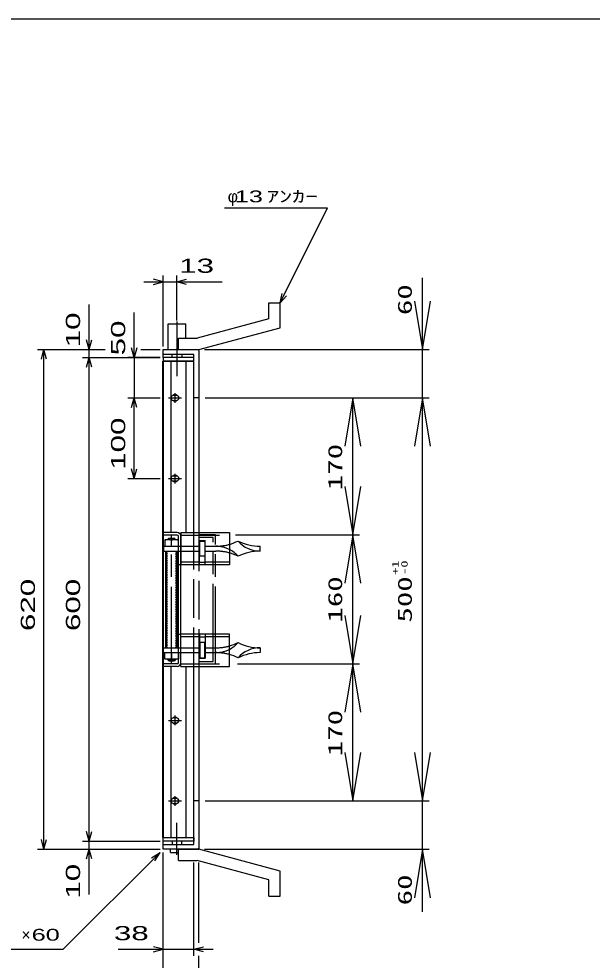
# Model space of a CAD drawing. Units: millimetres, scale not verified. Extents: x -1456 to 1389, y -1026 to 839.
# Drawn here: x -242 to 469, y -329 to 839 of the extents above; entities that cross this region are included whole.
import ezdxf
from ezdxf.enums import TextEntityAlignment as Align

# ---------------------------------------------------------------- set-up
doc = ezdxf.new("R2010")
doc.units = ezdxf.units.MM
doc.header["$LTSCALE"] = 8
for name, pattern in [('CHAIN', [18.5, 12, -1.5, 3.5, -1.5]), ('CHAIN_DOUBLE_DASH', [23.5, 12, -1.5, 3.5, -1.5, 3.5, -1.5]), ('DASHED', [7.5, 6, -1.5]), ('LONG_DASHED_DOTTED', [15.25, 12, -1.5, 0.25, -1.5])]:
    doc.linetypes.add(name, pattern=pattern)
for name, color, linetype, lineweight in [('0_2', 150, 'Continuous', 25), ('16', 3, 'Continuous', 25), ('17', 2, 'Continuous', 25), ('19', 6, 'Continuous', 25), ('22', 4, 'Continuous', 25)]:
    doc.layers.add(name, color=color, linetype=linetype, lineweight=lineweight)
doc.styles.add('ベクトル', font='')
doc.styles.add('ＭＳ ゴシック', font='')
doc.styles.get('ベクトル').set_extended_font_data('ベクトル')
doc.styles.get('ＭＳ ゴシック').set_extended_font_data('MS Gothic')

# ---------------------------------------------------------------- blocks, each defined once
blk = doc.blocks.new('open_arrow')
at = {"color": 0, "linetype": 'Continuous', "lineweight": -2}
blk.add_lwpolyline([(7.5, 1.25), (0, 0), (7.5, -1.25)], dxfattribs=at)

msp = doc.modelspace()

# ---------------------------------------------------------------- hatches: boundary and pattern name
at = {"layer": '17', "lineweight": 13}
h = msp.add_hatch(dxfattribs=at)
h.set_pattern_fill('USER', style=0, pattern_type=2)
h.set_pattern_definition([(135, (-127.321, 461.045), (-1.06066, -1.06066), [])])
h.paths.add_polyline_path([(-59.7, 58.5), (-59.7, 178.5), (-57.7, 178.5), (-57.7, 58.5)])
h = msp.add_hatch(dxfattribs=at)
h.set_pattern_fill('USER', style=0, pattern_type=2)
h.set_pattern_definition([(135, (-120.321, 461.045), (-1.06066, -1.06066), [])])
h.paths.add_polyline_path([(-47.7, 58.5), (-47.7, 178.5), (-45.7, 178.5), (-45.7, 58.5)])

# ---------------------------------------------------------------- linework, layer by layer
at = {"layer": '0_2'}
msp.add_line((-1379.2, 838.8), (1388.8, 838.8), dxfattribs=at)
at = {"layer": '16'}
for p, q in [((-63.7, -177), (-63.7, 414)), ((-63.7, 414), (-63, 414)), ((-25, 418.5), (-63, 418.5)), ((-63, 418.5), (-63, 414)), ((-63, 414), (-25, 414)), ((-63, 414), (-63, -177)), ((-25, 414), (-63, 414)), ((-53.5, 414), (-53.5, 201.5)), ((-34.5, 201.5), (-34.5, 414)), ((-25, 414), (-25, 418.5)), ((-25, 201.5), (-25, 414)), ((-48.5, 374.5), (-48.5, 362.5)), ((-56.5, 368.5), (-40.5, 368.5)), ((-46.5, 371.5), (-50.5, 371.5)), ((-50.5, 365.5), (-46.5, 365.5)), ((-46.5, 271.5), (-50.5, 271.5)), ((-48.5, 274.5), (-48.5, 262.5)), ((-56.5, 268.5), (-40.5, 268.5)), ((-50.5, 265.5), (-46.5, 265.5)), ((-53.5, 35.5), (-53.5, -177)), ((-34.5, -177), (-34.5, 35.5)), ((-25, -177), (-25, 35.5)), ((-56.5, -31.5), (-40.5, -31.5)), ((-46.5, -28.5), (-50.5, -28.5)), ((-50.5, -34.5), (-46.5, -34.5)), ((-48.5, -25.5), (-48.5, -37.5)), ((-48.5, -125.5), (-48.5, -137.5)), ((-56.5, -131.5), (-40.5, -131.5)), ((-46.5, -128.5), (-50.5, -128.5)), ((-50.5, -134.5), (-46.5, -134.5)), ((-63, -177), (-63.7, -177)), ((-63, -177), (-25, -177)), ((-63, -181.5), (-63, -177)), ((-63, -177), (-25, -177)), ((-25, -181.5), (-63, -181.5)), ((-25, -177), (-25, -181.5))]:
    msp.add_line(p, q, dxfattribs=at)
for centre, radius, start, end in [((-50.5, 368.5), 3, 90, 270), ((-48.5, 368.5), 4, 46.6, 133.4), ((-48.5, 368.5), 4, 226.6, 313.4), ((-46.5, 368.5), 3, 270, 90), ((-50.5, 268.5), 3, 90, 270), ((-48.5, 268.5), 4, 46.6, 133.4), ((-46.5, 268.5), 3, 270, 90), ((-48.5, 268.5), 4, 226.6, 313.4), ((-50.5, -31.5), 3, 90, 270), ((-48.5, -31.5), 4, 46.6, 133.4), ((-48.5, -31.5), 4, 226.6, 313.4), ((-46.5, -31.5), 3, 270, 90), ((-48.5, -131.5), 4, 46.6, 133.4), ((-50.5, -131.5), 3, 90, 270), ((-48.5, -131.5), 4, 226.6, 313.4), ((-46.5, -131.5), 3, 270, 90)]:
    msp.add_arc(centre, radius, start, end, dxfattribs=at)
at = {"layer": '17', "color": 3}
for p, q in [((-45.8, 201.5), (-63, 201.5)), ((-63, 198.3), (-63, 201.5)), ((-41, 201.5), (-41, 161.5)), ((-41, 201.5), (19, 201.5)), ((19, 201.5), (19, 161.5)), ((-45.8, 198.3), (-63, 198.3)), ((-44.2, 40.3), (-44.2, 196.7)), ((-41, 40.3), (-41, 196.7)), ((-18, 191.5), (-11, 191.5)), ((-18, 161.5), (-18, 191.5)), ((-11, 161.5), (-11, 191.5)), ((-18, 164.7), (-11, 164.7)), ((-41, 161.5), (-44.2, 161.5)), ((19, 161.5), (-41, 161.5)), ((-44.2, 75.5), (-41, 75.5)), ((-41, 35.5), (-41, 75.5)), ((19, 75.5), (-41, 75.5)), ((-18, 75.5), (-18, 45.5)), ((-18, 72.3), (-11, 72.3)), ((-11, 75.5), (-11, 45.5)), ((19, 35.5), (19, 75.5)), ((-45.8, 38.7), (-63, 38.7)), ((-63, 38.7), (-63, 35.5)), ((-45.8, 35.5), (-63, 35.5)), ((-41, 35.5), (19, 35.5)), ((-18, 45.5), (-11, 45.5))]:
    msp.add_line(p, q, dxfattribs=at)
at = {"layer": '17'}
for p, q in [((-44.2, 192.5), (-61.2, 192.5)), ((-61.2, 192.5), (-61.2, 184.5)), ((-57.7, 193), (-56.2, 194.5)), ((-57.7, 192.5), (-57.7, 193)), ((-57.7, 193), (-47.7, 193)), ((-56.888, 192.5), (-56.888, 193.812)), ((-56.2, 194.5), (-49.2, 194.5)), ((-52.7, 184.5), (-52.7, 191.605)), ((-47.7, 193), (-49.2, 194.5)), ((-48.512, 192.5), (-48.512, 193.812)), ((-47.7, 192.5), (-47.7, 193)), ((-44.2, 184.5), (-44.2, 192.5)), ((-17.5, 172), (-17.5, 191)), ((-17.5, 191), (-11.5, 191)), ((-11.5, 191), (-11.5, 172)), ((-62.7, 184.5), (-62.7, 178.5)), ((-62.7, 184.5), (-44.2, 184.5)), ((-62.7, 178.5), (-44.2, 178.5)), ((-61.2, 184.5), (-44.2, 184.5)), ((-58.7, 58.5), (-58.7, 178.5)), ((-46.7, 178.5), (-46.7, 58.5)), ((57.3, 178.56), (57.3, 184.5)), ((-11.5, 172), (-17.5, 172)), ((-62.7, 52.5), (-62.7, 58.5)), ((-62.7, 58.5), (-44.2, 58.5)), ((-11.5, 65), (-17.5, 65)), ((-17.5, 65), (-17.5, 46)), ((-11.5, 46), (-11.5, 65)), ((57.3, 58.44), (57.3, 52.5)), ((-62.7, 52.5), (-44.2, 52.5)), ((-61.2, 44.5), (-61.2, 52.5)), ((-61.2, 52.5), (-44.2, 52.5)), ((-52.7, 52.5), (-52.7, 45.395)), ((-44.2, 52.5), (-44.2, 44.5)), ((-44.2, 44.5), (-61.2, 44.5)), ((-57.7, 44.5), (-57.7, 44)), ((-57.7, 44), (-47.7, 44)), ((-57.7, 44), (-56.2, 42.5)), ((-56.888, 44.5), (-56.888, 43.188)), ((-56.2, 42.5), (-49.2, 42.5)), ((-47.7, 44), (-49.2, 42.5)), ((-48.512, 44.5), (-48.512, 43.188)), ((-47.7, 44.5), (-47.7, 44)), ((-17.5, 46), (-11.5, 46))]:
    msp.add_line(p, q, dxfattribs=at)
at = {"layer": '17', "color": 33, "linetype": 'CHAIN'}
msp.add_line((-52.7, 38.346), (-52.7, 197.753), dxfattribs=at)
at = {"layer": '17', "color": 3, "linetype": 'DASHED'}
for p, q in [((-41, 198.3), (19, 198.3)), ((-18, 164.7), (-41, 164.7)), ((19, 164.7), (-11, 164.7)), ((-18, 72.3), (-41, 72.3)), ((19, 72.3), (-11, 72.3)), ((-41, 38.7), (19, 38.7))]:
    msp.add_line(p, q, dxfattribs=at)
at = {"layer": '17', "color": 7}
for p, q in [((-59.7, 58.5), (-59.7, 178.5)), ((-45.7, 178.5), (-45.7, 58.5))]:
    msp.add_line(p, q, dxfattribs=at)
at = {"layer": '17', "linetype": 'DASHED'}
for p, q in [((-43.115, 184.5), (-17.5, 184.5)), ((-43.115, 178.5), (-17.5, 178.5)), ((-11.5, 184.5), (2.3, 184.5)), ((-11.5, 178.5), (2.3, 178.5)), ((-43.115, 58.5), (-17.5, 58.5)), ((-11.5, 58.5), (2.3, 58.5)), ((-43.115, 52.5), (-17.5, 52.5)), ((-11.5, 52.5), (2.3, 52.5))]:
    msp.add_line(p, q, dxfattribs=at)
at = {"layer": '17', "color": 3}
for centre, radius, start, end in [((-45.8, 196.7), 4.8, 0, 90), ((-45.8, 196.7), 1.6, 0, 90), ((-45.8, 40.3), 4.8, 270, 0), ((-45.8, 40.3), 1.6, 270, 0)]:
    msp.add_arc(centre, radius, start, end, dxfattribs=at)
at = {"layer": '17'}
for centre, radius, start, end in [((-56.95, 182.055), 10.453, 66.00934, 113.99066), ((-48.45, 182.055), 10.453, 66.00934, 113.99066), ((2.3, 245.923), 61.423, 285.77645, 296.59714), ((57.3, 215), 36.5, 221.11209, 270), ((57.3, 245.923), 61.423, 243.40286, 270), ((2.3, 148), 36.5, 41.11209, 62.77189), ((2.3, 117.077), 61.423, 63.40286, 74.22355), ((57.3, 117.077), 61.423, 90, 116.59714), ((2.3, 89), 36.5, 297.22811, 318.88791), ((2.3, 119.923), 61.423, 285.77645, 296.59714), ((57.3, 119.923), 61.423, 243.40286, 270), ((57.3, 22), 36.5, 90, 138.88791), ((2.3, -8.923), 61.423, 63.40286, 74.22355), ((57.3, -8.923), 61.423, 90, 116.59714), ((-56.95, 54.945), 10.453, 246.00934, 293.99066), ((-48.45, 54.945), 10.453, 246.00934, 293.99066)]:
    msp.add_arc(centre, radius, start, end, dxfattribs=at)
at = {"layer": '17', "linetype": 'DASHED'}
for centre, radius, start, end in [((2.3, 245.923), 61.423, 270, 285.77645), ((2.3, 148), 36.5, 62.77189, 90), ((2.3, 117.077), 61.423, 74.22355, 90), ((2.3, 119.923), 61.423, 270, 285.77645), ((2.3, 89), 36.5, 270, 297.22811), ((2.3, -8.923), 61.423, 74.22355, 90)]:
    msp.add_arc(centre, radius, start, end, dxfattribs=at)
at = {"layer": '19'}
for p, q in [((68, 486.5), (82, 486.5)), ((68, 466.5), (68, 486.5)), ((82, 455.5), (82, 486.5)), ((-57, 428.5), (-57, 460.5)), ((-57, 460.5), (-35, 460.5)), ((-35, 442.5), (-35, 460.5)), ((68, 466.5), (-21, 442.5)), ((-19, 428.5), (82, 455.5)), ((-44, 442.5), (-21, 442.5)), ((-44, 428.5), (-44, 442.5)), ((-63, 418.5), (-63, 428.5)), ((-63, 428.5), (-20, 428.5)), ((-25, 422.5), (-63, 422.5)), ((-52, 418.5), (-52, 422.5)), ((-44, 428.5), (-19, 428.5)), ((-40, 422.5), (-40, 418.5)), ((-25, 201.5), (-25, 422.5)), ((-20, 428.5), (-19, 427.5)), ((-19, 427.5), (-19, 201.5)), ((-19, 368.5), (-25, 368.5)), ((-25, -185.5), (-25, 35.5)), ((-19, 35.5), (-19, -190.5)), ((-19, -131.5), (-25, -131.5)), ((-63, -191.5), (-63, -181.5)), ((-63, -185.5), (-25, -185.5)), ((-52, -181.5), (-52, -185.5)), ((-40, -185.5), (-40, -181.5)), ((-20, -191.5), (-63, -191.5)), ((-54, -195.5), (-54, -191.5)), ((-54, -195.5), (-44, -195.5)), ((-44, -191.5), (-19, -191.5)), ((-44, -205.5), (-44, -191.5)), ((-19, -190.5), (-20, -191.5)), ((82, -218.5), (-19, -191.5)), ((-44, -205.5), (-21, -205.5)), ((68, -229.5), (-21, -205.5)), ((82, -249.5), (82, -218.5)), ((68, -249.5), (68, -229.5)), ((68, -249.5), (82, -249.5))]:
    msp.add_line(p, q, dxfattribs=at)
at = {"layer": '19', "linetype": 'LONG_DASHED_DOTTED'}
for p, q in [((-46, 463.5), (-46, 395.5)), ((-46, -198.5), (-46, -158.5))]:
    msp.add_line(p, q, dxfattribs=at)
at = {"layer": '19', "color": 171, "linetype": 'DASHED'}
for p, q in [((-25, 35.5), (-25, 201.5)), ((-19, 201.5), (-19, 35.5))]:
    msp.add_line(p, q, dxfattribs=at)
at = {"layer": '19', "linetype": 'CHAIN_DOUBLE_DASH'}
for p, q in [((2, 198.5), (-19, 198.5)), ((-1.2, 195.3), (-19, 195.3)), ((-1.2, 41.7), (-1.2, 195.3)), ((2, 38.5), (2, 198.5)), ((-19, 41.7), (-1.2, 41.7)), ((-19, 38.5), (2, 38.5))]:
    msp.add_line(p, q, dxfattribs=at)
at = {"layer": '22'}
for p, q in [((13, 604.5), (141, 604.5)), ((82, 486.5), (141, 604.5)), ((-63, 512.5), (-75, 515.7)), ((-63, 432.5), (-63, 520.5)), ((-46, 464.496), (-46, 520.5)), ((-46, 512.5), (-34, 515.7)), ((258.757, 368.5), (258.757, 517.629)), ((-87, 512.5), (-63, 512.5)), ((-75, 509.3), (-63, 512.5)), ((-63, 512.5), (-46, 512.5)), ((-34, 509.3), (-46, 512.5)), ((-46, 512.5), (10, 512.5)), ((82, 486.5), (84.4, 498.18)), ((82, 486.5), (90, 495.3)), ((-155, 428.5), (-155, 484.5)), ((-99, 418.5), (-99, 474.5)), ((-155, 428.5), (-158.2, 440.5)), ((-155, 428.5), (-151.8, 440.5)), ((-219, 428.5), (-135, 428.5)), ((-214.2, 416.5), (-211, 428.5)), ((-207.8, 416.5), (-211, 428.5)), ((-211, -191.5), (-211, 428.5)), ((-163, 428.5), (-135, 428.5)), ((-155, 418.5), (-155, 428.5)), ((-99, 418.5), (-102.2, 430.5)), ((-95.8, 430.5), (-99, 418.5)), ((-91, 428.5), (-67, 428.5)), ((-91, 428.5), (-67, 428.5)), ((-12, 428.5), (266.757, 428.5)), ((-163, 418.5), (-67, 418.5)), ((-158.2, 406.5), (-155, 418.5)), ((-151.8, 406.5), (-155, 418.5)), ((-155, -181.5), (-155, 418.5)), ((-67, 418.5), (-107, 418.5)), ((-99, 418.5), (-99, 368.5)), ((-107, 368.5), (-67, 368.5)), ((-102.2, 356.5), (-99, 368.5)), ((-95.8, 356.5), (-99, 368.5)), ((-99, 268.5), (-99, 368.5)), ((-11, 368.5), (180.314, 368.5)), ((-3, 368.5), (266.757, 368.5)), ((-3, 368.5), (266.757, 368.5)), ((172.314, 198.5), (172.314, 368.5)), ((258.757, -131.5), (258.757, 368.5)), ((-99, 268.5), (-102.2, 280.5)), ((-99, 268.5), (-95.8, 280.5)), ((-107, 268.5), (-67, 268.5)), ((26.442, 198.5), (180.314, 198.5)), ((26.442, 198.5), (180.314, 198.5)), ((172.314, 38.5), (172.314, 198.5)), ((29.125, 38.5), (180.314, 38.5)), ((29.125, 38.5), (180.314, 38.5)), ((172.314, -131.5), (172.314, 38.5)), ((-11, -131.5), (180.314, -131.5)), ((-3, -131.5), (266.757, -131.5)), ((-3, -131.5), (266.757, -131.5)), ((258.757, -269.082), (258.757, -131.5)), ((-155, -181.5), (-158.2, -169.5)), ((-155, -181.5), (-151.8, -169.5)), ((-211, -191.5), (-214.2, -179.5)), ((-211, -191.5), (-207.8, -179.5)), ((-163, -181.5), (-67, -181.5)), ((-155, -191.5), (-155, -181.5)), ((-219, -191.5), (-67, -191.5)), ((-187, -315.5), (-67, -195.5)), ((-163, -191.5), (-67, -191.5)), ((-158.2, -203.5), (-155, -191.5)), ((-151.8, -203.5), (-155, -191.5)), ((-155, -247.5), (-155, -191.5)), ((-77.4, -201.9), (-67, -195.5)), ((-73.4, -205.9), (-67, -195.5)), ((-63, -323.5), (-63, -195.5)), ((-63, -379.5), (-63, -195.5)), ((-12, -191.5), (266.757, -191.5)), ((-25, -323.5), (-25, -207.704)), ((-19, -307.5), (-19, -207.704)), ((-63, -315.5), (-75, -312.3)), ((-25, -315.5), (-13, -312.3)), ((-347, -315.5), (-187, -315.5)), ((-119, -315.5), (-63, -315.5)), ((-75, -318.7), (-63, -315.5)), ((-63, -315.5), (-25, -315.5)), ((-13, -318.7), (-25, -315.5)), ((-25, -315.5), (-1, -315.5)), ((-19, -379.5), (-19, -323.5))]:
    msp.add_line(p, q, dxfattribs=at)

# ---------------------------------------------------------------- block references
at = {"layer": '22', "xscale": 8, "yscale": 8}
for p, rotation in [((258.757, 428.5), 90), ((172.314, 368.5), 270), ((258.757, 368.5), 270), ((172.314, 198.5), 90), ((172.314, 198.5), 270), ((172.314, 38.5), 90), ((172.314, 38.5), 270), ((172.314, -131.5), 90), ((258.757, -131.5), 90), ((258.757, -191.5), 270)]:
    msp.add_blockref('open_arrow', p, dxfattribs=dict(at, rotation=rotation))

# ---------------------------------------------------------------- texts
at = {"layer": '22', "color": 2, "style": 'ベクトル'}
for s, p in [('φ', (17, 618.5)), ('×', (-239, -297.5))]:
    msp.add_text(s, height=14.66, dxfattribs=at).set_placement(p, align=Align.MIDDLE_LEFT)
for s, height, width, p in [(' 13 ', 14.66, 1.6, (17, 618.5)), ('ｱﾝｶｰ', 14.66, 1.6, (65, 618.5)), (' 13 ', 17.6, 1.65, (-54, 532.5)), (' 60 ', 14.66, 1.6, (-235, -297.5)), (' 38 ', 17.6, 1.65, (-135, -295.5))]:
    msp.add_text(s, height=height, dxfattribs=dict(at, width=width)).set_placement(p, align=Align.MIDDLE_LEFT)
at = {"layer": '22', "style": 'ＭＳ ゴシック', "width": 1.6}
msp.add_text('60', height=17.6, rotation=90, dxfattribs=at).set_placement((250.757, 471.229), align=Align.BOTTOM_LEFT)
at = {"layer": '22', "color": 2, "style": 'ベクトル', "width": 1.65}
for s, p in [(' 10 ', (-175, 420.5)), (' 50 ', (-119, 410.5)), (' 100 ', (-119, 268.5)), (' 620 ', (-231, 68.5)), (' 600 ', (-175, 68.5)), (' 10 ', (-175, -263.5))]:
    msp.add_text(s, height=17.6, rotation=90, dxfattribs=at).set_placement(p, align=Align.MIDDLE_LEFT)
at = {"layer": '22', "style": 'ＭＳ ゴシック', "width": 1.6}
for s, p in [('170', (164.314, 282.788)), ('160', (164.314, 118.5)), ('500', (250.757, 118.5)), ('170', (164.314, -47.212))]:
    msp.add_text(s, height=17.6, rotation=90, dxfattribs=at).set_placement(p, align=Align.BOTTOM_CENTER)
at = {"layer": '22', "color": 2, "style": 'ＭＳ ゴシック', "width": 1.6}
for s, p in [('+1', (224.935, 157.979)), ('-0', (236.202, 157.979))]:
    msp.add_text(s, height=8.065, rotation=90, dxfattribs=at).set_placement(p, align=Align.MIDDLE_CENTER)
at = {"layer": '22', "style": 'ＭＳ ゴシック', "width": 1.6}
msp.add_text('60', height=17.6, rotation=90, dxfattribs=at).set_placement((250.757, -222.682), align=Align.BOTTOM_RIGHT)

doc.saveas('drawing.dxf')
